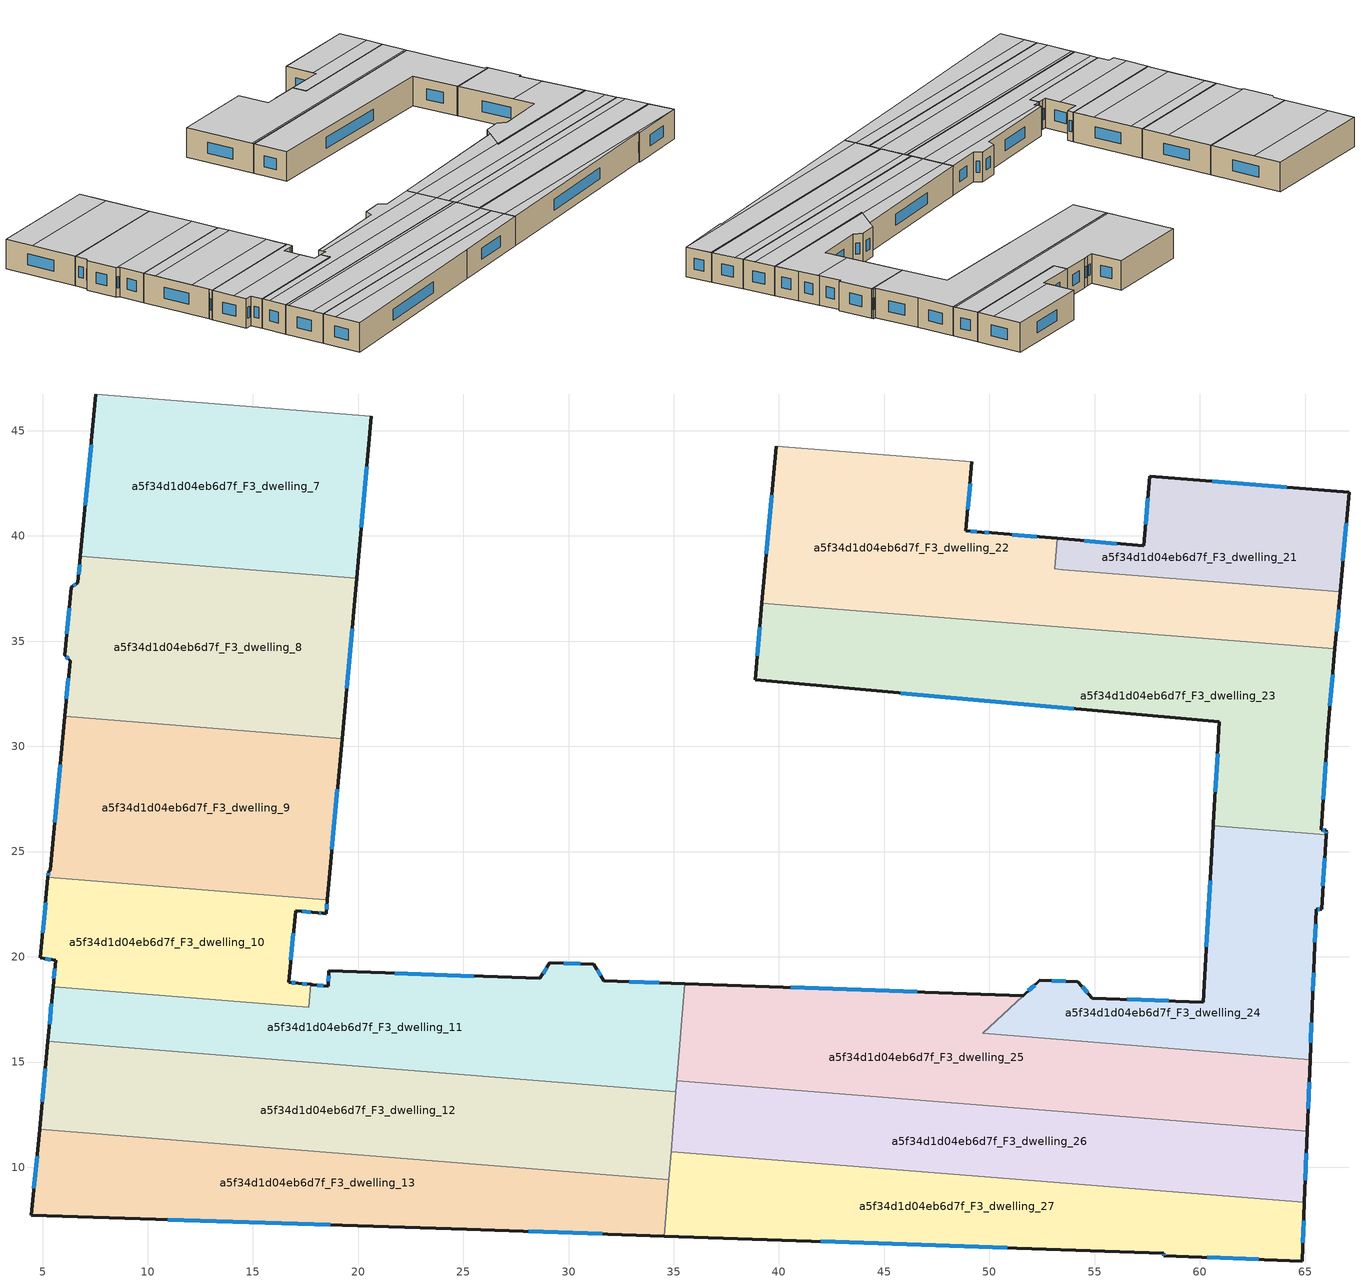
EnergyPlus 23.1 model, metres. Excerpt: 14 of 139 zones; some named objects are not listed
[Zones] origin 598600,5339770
a5f34d1d04eb6d7f_F3_dwelling_10
 floor to a5f34d1d04eb6d7f_F2_dwelling_10 (EU_floor_Construction): 18.43,22.72 18.54,22.71 18.48,22.05 18.37,22.07 18.31,22.07 18.07,22.09 17.03,22.19 16.7,18.78 17.15,18.74 17.75,18.68 17.65,17.61 5.5,18.58 5.62,19.83 4.89,19.95 5.26,23.77 z9
 wall outside (EU_wall_Construction): 5.26,23.77 4.89,19.95 5.62,19.83 5.5,18.58 / 17.75,18.68 17.15,18.74 16.7,18.78 17.03,22.19 18.07,22.09 18.31,22.07 18.37,22.07 18.48,22.05 18.54,22.71 z9:12
 wall to a5f34d1d04eb6d7f_F3_dwelling_11 (EU_wall_Construction): 5.5,18.58 17.65,17.61 17.75,18.68 z9:12
 wall to a5f34d1d04eb6d7f_F3_dwelling_9 (EU_wall_Construction): 18.54,22.71 18.43,22.72 5.26,23.77 z9:12
 window (EU_Window_Construction): 5.12,19.91 5.39,19.87 / 5.14,22.57 5.01,21.15 / 18.5,22.26 18.52,22.5 / 18.14,22.09 18.23,22.08 / 17.35,22.16 17.74,22.12 / 16.8,19.85 16.92,21.12 / 17.01,18.76 16.84,18.77 / 17.56,18.7 17.34,18.72 / 5.58,19.44 5.54,18.97 z9.94:11.06
 ceiling to a5f34d1d04eb6d7f_F4_dwelling_22 (EU_floor_Construction): 17.65,17.61 17.75,18.68 17.33,18.73 16.7,18.78 16.85,20.38 5.02,21.32 4.89,19.95 5.62,19.83 5.5,18.58 z12
 ceiling to a5f34d1d04eb6d7f_F4_dwelling_20 (EU_floor_Construction): 18.48,22.05 18.54,22.71 18.43,22.72 5.26,23.77 5.02,21.32 16.85,20.38 17.03,22.19 18.21,22.08 18.31,22.07 18.37,22.07 z12
a5f34d1d04eb6d7f_F3_dwelling_11
 floor to a5f34d1d04eb6d7f_F2_dwelling_11 (EU_floor_Construction): 35.51,18.73 35.1,13.59 5.26,15.99 5.5,18.58 17.65,17.61 17.75,18.68 17.83,18.68 18.58,18.61 18.6,19.34 28.64,18.97 29.11,19.71 31.21,19.64 31.67,18.86 z9
 wall outside (EU_wall_Construction): 35.51,18.73 31.67,18.86 31.21,19.64 29.11,19.71 28.64,18.97 18.6,19.34 18.58,18.61 17.83,18.68 17.75,18.68 / 5.5,18.58 5.26,15.99 z9:12
 wall to a5f34d1d04eb6d7f_F3_dwelling_12 (EU_wall_Construction): 5.26,15.99 35.1,13.59 z9:12
 wall to a5f34d1d04eb6d7f_F3_dwelling_25 (EU_wall_Construction): 35.14,14.11 35.51,18.73 z9:12
 wall to a5f34d1d04eb6d7f_F3_dwelling_26 (EU_wall_Construction): 35.1,13.6 35.14,14.11 z9:12
 window (EU_Window_Construction): 18.34,18.63 18.06,18.66 / 18.6,19.11 18.59,18.84 / 25.49,19.09 21.75,19.22 / 28.96,19.48 28.79,19.2 / 30.55,19.66 29.76,19.69 / 31.53,19.11 31.35,19.39 / 34.31,18.77 32.88,18.82 / 5.42,17.76 5.33,16.8 z9.94:11.06
 ceiling to a5f34d1d04eb6d7f_F4_dwelling_23 (EU_floor_Construction): 35.1,13.59 35.25,15.41 5.43,17.8 5.26,15.98 z12
 ceiling to a5f34d1d04eb6d7f_F4_dwelling_21 (EU_floor_Construction): 35.42,17.6 35.51,18.73 31.67,18.86 31.21,19.64 29.11,19.71 28.64,18.97 18.6,19.34 18.59,18.95 z12
 ceiling to a5f34d1d04eb6d7f_F4_dwelling_22 (EU_floor_Construction): 35.25,15.41 35.42,17.6 18.59,18.95 18.58,18.61 17.83,18.68 17.75,18.68 17.65,17.61 5.5,18.58 5.43,17.8 z12
a5f34d1d04eb6d7f_F3_dwelling_12
 floor to a5f34d1d04eb6d7f_F2_dwelling_12 (EU_floor_Construction): 35.1,13.59 34.77,9.41 4.86,11.8 5.26,15.99 z9
 wall outside (EU_wall_Construction): 5.26,15.99 4.86,11.8 z9:12
 wall to a5f34d1d04eb6d7f_F3_dwelling_13 (EU_wall_Construction): 4.86,11.8 34.77,9.41 z9:12
 wall to a5f34d1d04eb6d7f_F3_dwelling_26 (EU_wall_Construction): 34.87,10.74 35.1,13.59 z9:12
 wall to a5f34d1d04eb6d7f_F3_dwelling_27 (EU_wall_Construction): 34.77,9.41 34.87,10.74 z9:12
 window (EU_Window_Construction): 5.13,14.67 4.98,13.12 z9.94:11.06
 ceiling to a5f34d1d04eb6d7f_F4_dwelling_24 (EU_floor_Construction): 34.86,10.61 35.07,13.22 5.22,15.61 4.97,13 z12
 ceiling to a5f34d1d04eb6d7f_F4_dwelling_23 (EU_floor_Construction): 35.07,13.22 35.1,13.6 5.26,15.98 5.22,15.61 z12
 ceiling to a5f34d1d04eb6d7f_F4_dwelling_25 (EU_floor_Construction): 34.77,9.41 34.86,10.61 4.97,13 4.86,11.8 z12
a5f34d1d04eb6d7f_F3_dwelling_13
 floor to a5f34d1d04eb6d7f_F2_dwelling_13 (EU_floor_Construction): 34.77,9.41 34.55,6.73 25.16,7.05 4.47,7.71 4.86,11.8 z9
 wall outside (EU_wall_Construction): 4.86,11.8 4.47,7.71 25.16,7.05 34.55,6.73 z9:12
 wall to a5f34d1d04eb6d7f_F3_dwelling_27 (EU_wall_Construction): 34.55,6.73 34.77,9.41 z9:12
 window (EU_Window_Construction): 28.1,6.95 31.61,6.83 / 10.96,7.5 18.67,7.26 / 4.74,10.52 4.59,8.99 z9.94:11.06
 ceiling to a5f34d1d04eb6d7f_F4_dwelling_26 (EU_floor_Construction): 34.55,6.73 34.65,7.99 4.72,10.38 4.47,7.71 25.16,7.05 z12
 ceiling to a5f34d1d04eb6d7f_F4_dwelling_25 (EU_floor_Construction): 34.65,7.99 34.77,9.41 4.86,11.8 4.72,10.38 z12
a5f34d1d04eb6d7f_F3_dwelling_21
 floor to a5f34d1d04eb6d7f_F2_dwelling_21 (EU_floor_Construction): 67.09,42.08 66.67,37.35 53.78,38.38 53.48,38.4 53.46,38.41 53.1,38.43 53.22,39.88 57.34,39.53 57.62,42.84 z9
 wall outside (EU_wall_Construction): 66.67,37.35 67.09,42.08 57.62,42.84 57.34,39.53 53.22,39.88 z9:12
 wall to a5f34d1d04eb6d7f_F3_dwelling_22 (EU_wall_Construction): 53.22,39.88 53.1,38.43 53.46,38.41 53.48,38.4 53.78,38.38 66.67,37.35 z9:12
 window (EU_Window_Construction): 57.53,41.8 57.43,40.57 / 64.12,42.32 60.59,42.6 / 66.8,38.83 66.96,40.6 / 56.05,39.64 54.51,39.77 z9.94:11.06
 ceiling to a5f34d1d04eb6d7f_F4_dwelling_15 (EU_floor_Construction): 66.67,37.35 66.82,39.09 57.37,39.85 57.34,39.53 53.22,39.88 53.1,38.43 53.46,38.41 53.48,38.4 53.78,38.38 z12
 ceiling to a5f34d1d04eb6d7f_F4_dwelling_12 (EU_floor_Construction): 66.82,39.09 67.09,42.08 57.62,42.84 57.37,39.85 z12
a5f34d1d04eb6d7f_F3_dwelling_22
 floor to a5f34d1d04eb6d7f_F2_dwelling_22 (EU_floor_Construction): 66.67,37.35 66.42,34.63 39.19,36.81 39.86,44.26 49.17,43.52 48.89,40.25 49.64,40.19 50.12,40.15 53.22,39.88 53.1,38.43 z9
 wall outside (EU_wall_Construction): 53.22,39.88 50.12,40.15 49.64,40.19 48.89,40.25 49.17,43.52 / 66.42,34.63 66.67,37.35 / 39.86,44.26 39.19,36.81 z9:12
 wall to a5f34d1d04eb6d7f_F3_dwelling_19 (EU_wall_Construction): 49.17,43.52 39.86,44.26 z9:12
 wall to a5f34d1d04eb6d7f_F3_dwelling_23 (EU_wall_Construction): 39.19,36.81 66.42,34.63 z9:12
 window (EU_Window_Construction): 48.97,41.27 49.08,42.49 / 49.4,40.21 49.12,40.23 / 49.97,40.16 49.79,40.17 / 52.25,39.96 51.09,40.06 / 66.5,35.48 66.59,36.49 / 39.65,41.93 39.4,39.14 z9.94:11.06
 ceiling to a5f34d1d04eb6d7f_F4_dwelling_15 (EU_floor_Construction): 66.44,34.86 66.67,37.35 53.1,38.43 53.22,39.88 50.03,40.15 49.64,40.19 48.89,40.25 49.17,43.52 39.86,44.26 39.21,37.04 z12
 ceiling to a5f34d1d04eb6d7f_F4_dwelling_16 (EU_floor_Construction): 66.42,34.63 66.44,34.86 39.21,37.04 39.19,36.81 z12
a5f34d1d04eb6d7f_F3_dwelling_23
 floor to a5f34d1d04eb6d7f_F2_dwelling_23 (EU_floor_Construction): 66.42,34.63 66.07,30.71 65.77,26.03 66.01,26.01 66,25.8 60.64,26.23 60.65,26.33 60.93,31.17 38.86,33.16 39.19,36.81 z9
 wall outside (EU_wall_Construction): 39.19,36.81 38.86,33.16 60.93,31.17 60.65,26.33 60.64,26.23 / 66,25.8 66.01,26.01 65.77,26.03 66.07,30.71 66.42,34.63 z9:12
 wall to a5f34d1d04eb6d7f_F3_dwelling_24 (EU_wall_Construction): 60.64,26.23 66,25.8 z9:12
 window (EU_Window_Construction): 45.78,32.54 54.01,31.79 / 39.09,35.66 38.96,34.3 / 66.18,31.94 66.31,33.4 / 65.87,27.5 65.98,29.24 / 65.94,26.02 65.85,26.02 / 66,25.87 66.01,25.95 / 60.84,29.65 60.74,27.85 z9.94:11.06
 ceiling to a5f34d1d04eb6d7f_F4_dwelling_16 (EU_floor_Construction): 66,25.81 66.01,26.01 65.77,26.03 66.07,30.71 66.42,34.63 39.19,36.81 38.86,33.16 60.93,31.17 60.65,26.33 60.64,26.23 z12
a5f34d1d04eb6d7f_F3_dwelling_24
 floor to a5f34d1d04eb6d7f_F2_dwelling_24 (EU_floor_Construction): 66,25.8 65.79,22.26 65.54,22.26 65.44,19.96 65.34,17.66 65.24,15.11 49.69,16.36 52.39,18.88 54.19,18.82 54.89,18.04 60.17,17.85 60.64,26.23 z9
 wall outside (EU_wall_Construction): 65.24,15.11 65.34,17.66 65.44,19.96 65.54,22.26 65.79,22.26 66,25.8 / 60.64,26.23 60.17,17.85 54.89,18.04 54.19,18.82 52.39,18.88 51.61,18.15 z9:12
 wall to a5f34d1d04eb6d7f_F3_dwelling_25 (EU_wall_Construction): 51.61,18.15 49.69,16.36 65.24,15.11 z9:12
 window (EU_Window_Construction): 65.27,15.91 65.31,16.86 / 53.62,18.83 52.95,18.86 / 54.67,18.28 54.41,18.57 / 58.51,17.91 56.55,17.98 / 60.49,23.6 60.32,20.48 / 65.85,23.37 65.93,24.69 / 65.62,22.26 65.71,22.26 / 65.47,20.68 65.51,21.54 / 65.37,18.38 65.4,19.24 / 52.14,18.65 51.85,18.38 z9.94:11.06
 ceiling to a5f34d1d04eb6d7f_F4_dwelling_21 (EU_floor_Construction): 65.24,15.21 65.34,17.66 65.43,19.8 60.3,20.21 60.17,17.85 54.89,18.04 54.21,18.79 54.19,18.82 52.39,18.88 49.79,16.45 z12
 ceiling to a5f34d1d04eb6d7f_F4_dwelling_16 (EU_floor_Construction): 65.43,19.8 65.54,22.26 65.79,22.26 66,25.81 60.64,26.23 60.3,20.21 z12
 ceiling to a5f34d1d04eb6d7f_F4_dwelling_22 (EU_floor_Construction): 65.24,15.11 65.24,15.21 49.79,16.45 49.69,16.36 z12
a5f34d1d04eb6d7f_F3_dwelling_25
 floor to a5f34d1d04eb6d7f_F2_dwelling_25 (EU_floor_Construction): 65.24,15.11 65.1,11.71 35.14,14.11 35.51,18.73 51.61,18.15 49.69,16.36 z9
 wall outside (EU_wall_Construction): 65.1,11.71 65.24,15.11 / 51.61,18.15 35.51,18.73 z9:12
 wall to a5f34d1d04eb6d7f_F3_dwelling_26 (EU_wall_Construction): 35.14,14.11 65.1,11.71 z9:12
 window (EU_Window_Construction): 65.15,12.78 65.2,14.05 / 46.56,18.33 40.56,18.55 z9.94:11.06
 ceiling to a5f34d1d04eb6d7f_F4_dwelling_22 (EU_floor_Construction): 65.15,13.02 65.24,15.11 49.69,16.36 49.79,16.45 35.42,17.6 35.25,15.41 z12
 ceiling to a5f34d1d04eb6d7f_F4_dwelling_23 (EU_floor_Construction): 65.1,11.71 65.15,13.02 35.25,15.41 35.14,14.11 z12
 ceiling to a5f34d1d04eb6d7f_F4_dwelling_21 (EU_floor_Construction): 51.61,18.15 35.51,18.73 35.42,17.6 49.79,16.45 z12
a5f34d1d04eb6d7f_F3_dwelling_26
 floor to a5f34d1d04eb6d7f_F2_dwelling_26 (EU_floor_Construction): 65.1,11.71 64.97,8.33 34.87,10.74 35.14,14.11 z9
 wall outside (EU_wall_Construction): 64.97,8.33 65.1,11.71 z9:12
 wall to a5f34d1d04eb6d7f_F3_dwelling_27 (EU_wall_Construction): 34.87,10.74 64.97,8.33 z9:12
 window (EU_Window_Construction): 65.01,9.39 65.06,10.65 z9.94:11.06
 ceiling to a5f34d1d04eb6d7f_F4_dwelling_23 (EU_floor_Construction): 65.07,10.82 65.1,11.71 35.14,14.11 35.07,13.22 z12
 ceiling to a5f34d1d04eb6d7f_F4_dwelling_24 (EU_floor_Construction): 64.97,8.33 65.07,10.82 35.07,13.22 34.87,10.74 z12
a5f34d1d04eb6d7f_F3_dwelling_27
 floor to a5f34d1d04eb6d7f_F2_dwelling_27 (EU_floor_Construction): 64.97,8.33 64.86,5.54 58.29,5.79 58.29,5.91 34.55,6.73 34.87,10.74 z9
 wall outside (EU_wall_Construction): 34.55,6.73 58.29,5.91 58.29,5.79 64.86,5.54 64.97,8.33 z9:12
 window (EU_Window_Construction): 41.99,6.47 50.85,6.17 / 64.9,6.42 64.94,7.46 / 60.35,5.71 62.8,5.62 / 58.29,5.87 58.29,5.83 z9.94:11.06
 ceiling to a5f34d1d04eb6d7f_F4_dwelling_25 (EU_floor_Construction): 64.86,5.57 64.97,8.2 34.86,10.61 34.65,7.99 z12
 ceiling to a5f34d1d04eb6d7f_F4_dwelling_26 (EU_floor_Construction): 64.86,5.54 64.86,5.57 34.65,7.99 34.55,6.73 58.29,5.91 58.29,5.79 z12
 ceiling to a5f34d1d04eb6d7f_F4_dwelling_24 (EU_floor_Construction): 64.97,8.2 64.97,8.33 34.87,10.74 34.86,10.61 z12
a5f34d1d04eb6d7f_F3_dwelling_7
 floor to a5f34d1d04eb6d7f_F2_dwelling_7 (EU_floor_Construction): 20.63,45.7 19.93,37.99 6.8,39.04 7.54,46.75 z9
 wall outside (EU_wall_Construction): 7.54,46.75 6.8,39.04 / 19.93,37.99 20.63,45.7 z9:12
 wall to a5f34d1d04eb6d7f_F3_dwelling_8 (EU_wall_Construction): 6.8,39.04 19.93,37.99 z9:12
 wall to a5f34d1d04eb6d7f_F3_dwelling_6 (EU_wall_Construction): 20.63,45.7 7.54,46.75 z9:12
 window (EU_Window_Construction): 7.31,44.33 7.03,41.45 / 20.15,40.4 20.41,43.28 z9.94:11.06
 ceiling to a5f34d1d04eb6d7f_F4_dwelling_14 (EU_floor_Construction): 20.37,42.81 20.63,45.7 7.54,46.75 7.26,43.86 z12
 ceiling to a5f34d1d04eb6d7f_F4_dwelling_17 (EU_floor_Construction): 19.93,37.99 20.37,42.81 7.26,43.86 6.8,39.04 z12
a5f34d1d04eb6d7f_F3_dwelling_8
 floor to a5f34d1d04eb6d7f_F2_dwelling_8 (EU_floor_Construction): 19.93,37.99 19.23,30.37 6.06,31.43 6.31,34.07 6.06,34.34 6.37,37.57 6.68,37.78 6.8,39.04 z9
 wall outside (EU_wall_Construction): 6.8,39.04 6.68,37.78 6.37,37.57 6.06,34.34 6.31,34.07 6.06,31.43 / 19.23,30.37 19.93,37.99 z9:12
 wall to a5f34d1d04eb6d7f_F3_dwelling_9 (EU_wall_Construction): 6.06,31.43 19.23,30.37 z9:12
 window (EU_Window_Construction): 6.58,37.71 6.47,37.63 / 6.76,38.64 6.72,38.17 / 19.45,32.76 19.71,35.6 / 6.23,33.24 6.13,32.26 / 6.14,34.25 6.23,34.15 / 6.27,36.55 6.16,35.35 z9.94:11.06
 ceiling to a5f34d1d04eb6d7f_F4_dwelling_17 (EU_floor_Construction): 19.5,33.25 19.93,37.99 6.8,39.04 6.68,37.78 6.37,37.57 6.06,34.34 6.07,34.33 z12
 ceiling to a5f34d1d04eb6d7f_F4_dwelling_18 (EU_floor_Construction): 19.23,30.37 19.5,33.25 6.07,34.33 6.31,34.07 6.06,31.43 z12
a5f34d1d04eb6d7f_F3_dwelling_9
 floor to a5f34d1d04eb6d7f_F2_dwelling_9 (EU_floor_Construction): 19.23,30.37 18.54,22.71 5.26,23.77 5.29,24.07 5.36,24.1 6.06,31.43 z9
 wall outside (EU_wall_Construction): 18.54,22.71 19.23,30.37 / 6.06,31.43 5.36,24.1 5.29,24.07 5.26,23.77 z9:12
 window (EU_Window_Construction): 18.76,25.11 19.02,27.97 / 5.28,23.98 5.27,23.87 / 5.84,29.13 5.58,26.4 z9.94:11.06
 ceiling to a5f34d1d04eb6d7f_F4_dwelling_18 (EU_floor_Construction): 19.12,29.07 19.23,30.37 6.06,31.43 5.93,30.13 z12
 ceiling to a5f34d1d04eb6d7f_F4_dwelling_19 (EU_floor_Construction): 18.74,24.98 18.99,27.73 19,27.76 19.12,29.07 5.93,30.13 5.81,28.83 5.8,28.79 5.54,26.04 z12
 ceiling to a5f34d1d04eb6d7f_F4_dwelling_20 (EU_floor_Construction): 18.54,22.71 18.67,24.18 18.68,24.33 18.74,24.98 5.54,26.04 5.48,25.39 5.47,25.24 5.36,24.1 5.29,24.07 5.26,23.77 z12
[Building]
EU S2 Campaign: North Axis=0; Terrain=City; Solar Distribution=FullExterior
[Site:Location]
Vienna: Latitude=48; Longitude=16.5; Time Zone=1; Elevation=183
[SizingPeriod:WeatherFileDays]
AnnualSizingPeriod: Begin Month=1; Begin Day of Month=1; End Month=12; End Day of Month=31; Day of Week for Start Day=Monday; Use Weather File Daylight Saving Period=No; Use Weather File Rain and Snow Indicators=No
[MATERIAL]
EU_InternalMass_Material: Roughness=MediumRough; Thickness=0.1; Conductivity=1; Density=1800; Specific Heat=900; Thermal Absorptance=0.9; Solar Absorptance=0.7; Visible Absorptance=0.7
[MATERIAL:NOMASS] Roughness=MediumRough; Thermal Absorptance=0.9; Solar Absorptance=0.7; Visible Absorptance=0.7
Name | Thermal Resistance
EU_wall_NoMass | 0.914258
EU_floor_NoMass | 1.09711
[WINDOWMATERIAL:SIMPLEGLAZINGSYSTEM]
EU_Window_SimpleGlazing: UFactor=2.09642; Solar Heat Gain Coefficient=0.65; Visible Transmittance=0.65
[CONSTRUCTION]
EU_wall_Construction: EU_wall_NoMass
EU_floor_Construction: EU_floor_NoMass
EU_Window_Construction: EU_Window_SimpleGlazing
EU_InternalMass_Construction: EU_InternalMass_Material
[ZONE] Type=1; Multiplier=1; Ceiling Height=autocalculate; Floor Area=autocalculate; Part of Total Floor Area=Yes
Name | Volume
a5f34d1d04eb6d7f_F3_dwelling_10 | 187.094
a5f34d1d04eb6d7f_F3_dwelling_11 | 352.28
a5f34d1d04eb6d7f_F3_dwelling_12 | 377.454
a5f34d1d04eb6d7f_F3_dwelling_13 | 305.629
a5f34d1d04eb6d7f_F3_dwelling_21 | 153.194
a5f34d1d04eb6d7f_F3_dwelling_22 | 376.012
a5f34d1d04eb6d7f_F3_dwelling_23 | 387.563
a5f34d1d04eb6d7f_F3_dwelling_24 | 234.077
a5f34d1d04eb6d7f_F3_dwelling_25 | 377.115
a5f34d1d04eb6d7f_F3_dwelling_26 | 305.604
a5f34d1d04eb6d7f_F3_dwelling_27; a5f34d1d04eb6d7f_F3_dwelling_9 | 305.585
a5f34d1d04eb6d7f_F3_dwelling_7 | 305.573
a5f34d1d04eb6d7f_F3_dwelling_8 | 305.645
[INTERNALMASS] Construction=EU_InternalMass_Construction
Name | Zone or ZoneList | Surface Area
a5f34d1d04eb6d7f_F3_dwelling_7_EU_InternalMass | a5f34d1d04eb6d7f_F3_dwelling_7 | 101.858
a5f34d1d04eb6d7f_F3_dwelling_8_EU_InternalMass | a5f34d1d04eb6d7f_F3_dwelling_8 | 101.881
a5f34d1d04eb6d7f_F3_dwelling_9_EU_InternalMass | a5f34d1d04eb6d7f_F3_dwelling_9 | 101.861
a5f34d1d04eb6d7f_F3_dwelling_10_EU_InternalMass | a5f34d1d04eb6d7f_F3_dwelling_10 | 62.3702
a5f34d1d04eb6d7f_F3_dwelling_11_EU_InternalMass | a5f34d1d04eb6d7f_F3_dwelling_11 | 117.426
a5f34d1d04eb6d7f_F3_dwelling_12_EU_InternalMass | a5f34d1d04eb6d7f_F3_dwelling_12 | 125.816
a5f34d1d04eb6d7f_F3_dwelling_13_EU_InternalMass | a5f34d1d04eb6d7f_F3_dwelling_13 | 101.877
a5f34d1d04eb6d7f_F3_dwelling_21_EU_InternalMass | a5f34d1d04eb6d7f_F3_dwelling_21 | 51.0685
a5f34d1d04eb6d7f_F3_dwelling_22_EU_InternalMass | a5f34d1d04eb6d7f_F3_dwelling_22 | 125.337
a5f34d1d04eb6d7f_F3_dwelling_23_EU_InternalMass | a5f34d1d04eb6d7f_F3_dwelling_23 | 129.194
a5f34d1d04eb6d7f_F3_dwelling_24_EU_InternalMass | a5f34d1d04eb6d7f_F3_dwelling_24 | 78.0296
a5f34d1d04eb6d7f_F3_dwelling_25_EU_InternalMass | a5f34d1d04eb6d7f_F3_dwelling_25 | 125.713
a5f34d1d04eb6d7f_F3_dwelling_26_EU_InternalMass | a5f34d1d04eb6d7f_F3_dwelling_26 | 101.868
a5f34d1d04eb6d7f_F3_dwelling_27_EU_InternalMass | a5f34d1d04eb6d7f_F3_dwelling_27 | 101.862
[OTHEREQUIPMENT] Fuel Type=Electricity; Design Level Calculation Method=Watts/Area; Power per Zone Floor Area=1; Fraction Latent=0; Fraction Radiant=0; Fraction Lost=0; Carbon Dioxide Generation Rate=0; EndUse Subcategory=EU_Step8_InternalGains
Name | Zone or ZoneList or Space or SpaceList | Schedule
EU_Step8_InternalGain_a5f34d1d04eb6d7f_F3_dwelling_7_f000 | a5f34d1d04eb6d7f_F3_dwelling_7 | EU_Step8_GainSchedule_a5f34d1d04eb6d7f_F3_dwelling_7_f000
EU_Step8_InternalGain_a5f34d1d04eb6d7f_F3_dwelling_8_f000 | a5f34d1d04eb6d7f_F3_dwelling_8 | EU_Step8_GainSchedule_a5f34d1d04eb6d7f_F3_dwelling_8_f000
EU_Step8_InternalGain_a5f34d1d04eb6d7f_F3_dwelling_9_f000 | a5f34d1d04eb6d7f_F3_dwelling_9 | EU_Step8_GainSchedule_a5f34d1d04eb6d7f_F3_dwelling_9_f000
EU_Step8_InternalGain_a5f34d1d04eb6d7f_F3_dwelling_10_f000 | a5f34d1d04eb6d7f_F3_dwelling_10 | EU_Step8_GainSchedule_a5f34d1d04eb6d7f_F3_dwelling_10_f000
EU_Step8_InternalGain_a5f34d1d04eb6d7f_F3_dwelling_11_f000 | a5f34d1d04eb6d7f_F3_dwelling_11 | EU_Step8_GainSchedule_a5f34d1d04eb6d7f_F3_dwelling_11_f000
EU_Step8_InternalGain_a5f34d1d04eb6d7f_F3_dwelling_12_f000 | a5f34d1d04eb6d7f_F3_dwelling_12 | EU_Step8_GainSchedule_a5f34d1d04eb6d7f_F3_dwelling_12_f000
EU_Step8_InternalGain_a5f34d1d04eb6d7f_F3_dwelling_13_f000 | a5f34d1d04eb6d7f_F3_dwelling_13 | EU_Step8_GainSchedule_a5f34d1d04eb6d7f_F3_dwelling_13_f000
EU_Step8_InternalGain_a5f34d1d04eb6d7f_F3_dwelling_21_f000 | a5f34d1d04eb6d7f_F3_dwelling_21 | EU_Step8_GainSchedule_a5f34d1d04eb6d7f_F3_dwelling_21_f000
EU_Step8_InternalGain_a5f34d1d04eb6d7f_F3_dwelling_22_f000 | a5f34d1d04eb6d7f_F3_dwelling_22 | EU_Step8_GainSchedule_a5f34d1d04eb6d7f_F3_dwelling_22_f000
EU_Step8_InternalGain_a5f34d1d04eb6d7f_F3_dwelling_23_f000 | a5f34d1d04eb6d7f_F3_dwelling_23 | EU_Step8_GainSchedule_a5f34d1d04eb6d7f_F3_dwelling_23_f000
EU_Step8_InternalGain_a5f34d1d04eb6d7f_F3_dwelling_24_f000 | a5f34d1d04eb6d7f_F3_dwelling_24 | EU_Step8_GainSchedule_a5f34d1d04eb6d7f_F3_dwelling_24_f000
EU_Step8_InternalGain_a5f34d1d04eb6d7f_F3_dwelling_25_f000 | a5f34d1d04eb6d7f_F3_dwelling_25 | EU_Step8_GainSchedule_a5f34d1d04eb6d7f_F3_dwelling_25_f000
EU_Step8_InternalGain_a5f34d1d04eb6d7f_F3_dwelling_26_f000 | a5f34d1d04eb6d7f_F3_dwelling_26 | EU_Step8_GainSchedule_a5f34d1d04eb6d7f_F3_dwelling_26_f000
EU_Step8_InternalGain_a5f34d1d04eb6d7f_F3_dwelling_27_f000 | a5f34d1d04eb6d7f_F3_dwelling_27 | EU_Step8_GainSchedule_a5f34d1d04eb6d7f_F3_dwelling_27_f000
[ZONEVENTILATION:DESIGNFLOWRATE] Schedule=EU_AlwaysOn; Design Flow Rate Calculation Method=AirChanges/Hour; Air Changes per Hour=0.546891; Ventilation Type=Natural; Fan Pressure Rise=0; Fan Total Efficiency=1; Constant Term Coefficient=1; Temperature Term Coefficient=0; Velocity Term Coefficient=0; Velocity Squared Term Coefficient=0; Minimum Indoor Temperature=-100; Maximum Indoor Temperature=100; Delta Temperature=-100; Minimum Outdoor Temperature=-100; Maximum Outdoor Temperature=100; Maximum Wind Speed=40
Name | Zone or ZoneList or Space or SpaceList
EU_ConstantAir_a5f34d1d04eb6d7f_F3_dwelling_7 | a5f34d1d04eb6d7f_F3_dwelling_7
EU_ConstantAir_a5f34d1d04eb6d7f_F3_dwelling_8 | a5f34d1d04eb6d7f_F3_dwelling_8
EU_ConstantAir_a5f34d1d04eb6d7f_F3_dwelling_9 | a5f34d1d04eb6d7f_F3_dwelling_9
EU_ConstantAir_a5f34d1d04eb6d7f_F3_dwelling_10 | a5f34d1d04eb6d7f_F3_dwelling_10
EU_ConstantAir_a5f34d1d04eb6d7f_F3_dwelling_11 | a5f34d1d04eb6d7f_F3_dwelling_11
EU_ConstantAir_a5f34d1d04eb6d7f_F3_dwelling_12 | a5f34d1d04eb6d7f_F3_dwelling_12
EU_ConstantAir_a5f34d1d04eb6d7f_F3_dwelling_13 | a5f34d1d04eb6d7f_F3_dwelling_13
EU_ConstantAir_a5f34d1d04eb6d7f_F3_dwelling_21 | a5f34d1d04eb6d7f_F3_dwelling_21
EU_ConstantAir_a5f34d1d04eb6d7f_F3_dwelling_22 | a5f34d1d04eb6d7f_F3_dwelling_22
EU_ConstantAir_a5f34d1d04eb6d7f_F3_dwelling_23 | a5f34d1d04eb6d7f_F3_dwelling_23
EU_ConstantAir_a5f34d1d04eb6d7f_F3_dwelling_24 | a5f34d1d04eb6d7f_F3_dwelling_24
EU_ConstantAir_a5f34d1d04eb6d7f_F3_dwelling_25 | a5f34d1d04eb6d7f_F3_dwelling_25
EU_ConstantAir_a5f34d1d04eb6d7f_F3_dwelling_26 | a5f34d1d04eb6d7f_F3_dwelling_26
EU_ConstantAir_a5f34d1d04eb6d7f_F3_dwelling_27 | a5f34d1d04eb6d7f_F3_dwelling_27
[HVACTEMPLATE:ZONE:IDEALLOADSAIRSYSTEM] System Availability Schedule=EU_AlwaysOn; Maximum Heating Supply Air Temperature=50; Minimum Cooling Supply Air Temperature=13; Maximum Heating Supply Air Humidity Ratio=0.0156; Minimum Cooling Supply Air Humidity Ratio=0.0077; Heating Limit=NoLimit; Cooling Limit=NoLimit; Heating Availability Schedule=EU_AlwaysOn; Cooling Availability Schedule=EU_CoolingOff; Dehumidification Control Type=ConstantSensibleHeatRatio; Cooling Sensible Heat Ratio=0.7; Dehumidification Setpoint=60; Humidification Control Type=None; Humidification Setpoint=30; Outdoor Air Method=None; Outdoor Air Flow Rate per Person=0.00944; Outdoor Air Flow Rate per Zone Floor Area=0; Outdoor Air Flow Rate per Zone=0; Demand Controlled Ventilation Type=None; Outdoor Air Economizer Type=NoEconomizer; Heat Recovery Type=None; Sensible Heat Recovery Effectiveness=0.7; Latent Heat Recovery Effectiveness=0.65
Name | Template Thermostat
a5f34d1d04eb6d7f_F3_dwelling_7 | EU_HeatOnly_a5f34d1d04eb6d7f_F3_dwelling_7
a5f34d1d04eb6d7f_F3_dwelling_8 | EU_HeatOnly_a5f34d1d04eb6d7f_F3_dwelling_8
a5f34d1d04eb6d7f_F3_dwelling_9 | EU_HeatOnly_a5f34d1d04eb6d7f_F3_dwelling_9
a5f34d1d04eb6d7f_F3_dwelling_10 | EU_HeatOnly_a5f34d1d04eb6d7f_F3_dwelling_10
a5f34d1d04eb6d7f_F3_dwelling_11 | EU_HeatOnly_a5f34d1d04eb6d7f_F3_dwelling_11
a5f34d1d04eb6d7f_F3_dwelling_12 | EU_HeatOnly_a5f34d1d04eb6d7f_F3_dwelling_12
a5f34d1d04eb6d7f_F3_dwelling_13 | EU_HeatOnly_a5f34d1d04eb6d7f_F3_dwelling_13
a5f34d1d04eb6d7f_F3_dwelling_21 | EU_HeatOnly_a5f34d1d04eb6d7f_F3_dwelling_21
a5f34d1d04eb6d7f_F3_dwelling_22 | EU_HeatOnly_a5f34d1d04eb6d7f_F3_dwelling_22
a5f34d1d04eb6d7f_F3_dwelling_23 | EU_HeatOnly_a5f34d1d04eb6d7f_F3_dwelling_23
a5f34d1d04eb6d7f_F3_dwelling_24 | EU_HeatOnly_a5f34d1d04eb6d7f_F3_dwelling_24
a5f34d1d04eb6d7f_F3_dwelling_25 | EU_HeatOnly_a5f34d1d04eb6d7f_F3_dwelling_25
a5f34d1d04eb6d7f_F3_dwelling_26 | EU_HeatOnly_a5f34d1d04eb6d7f_F3_dwelling_26
a5f34d1d04eb6d7f_F3_dwelling_27 | EU_HeatOnly_a5f34d1d04eb6d7f_F3_dwelling_27
[SIZING:ZONE] Zone Cooling Design Supply Air Temperature Input Method=SupplyAirTemperature; Zone Cooling Design Supply Air Temperature=13; Zone Heating Design Supply Air Temperature Input Method=SupplyAirTemperature; Zone Heating Design Supply Air Temperature=50; Zone Cooling Design Supply Air Humidity Ratio=0.008; Zone Heating Design Supply Air Humidity Ratio=0.008; Cooling Design Air Flow Method=DesignDay; Cooling Design Air Flow Rate=0; Cooling Minimum Air Flow per Zone Floor Area=0.000762; Cooling Minimum Air Flow=0; Cooling Minimum Air Flow Fraction=0.2; Heating Design Air Flow Method=DesignDay; Heating Design Air Flow Rate=0; Heating Maximum Air Flow per Zone Floor Area=0.002032; Heating Maximum Air Flow=0.141576; Heating Maximum Air Flow Fraction=0.3; Account for Dedicated Outdoor Air System=No; Dedicated Outdoor Air System Control Strategy=NeutralSupplyAir; Dedicated Outdoor Air Low Setpoint Temperature for Design=autosize; Dedicated Outdoor Air High Setpoint Temperature for Design=autosize; Zone Load Sizing Method=Sensible Load Only No Latent Load; Zone Latent Cooling Design Supply Air Humidity Ratio Input Method=HumidityRatioDifference; Zone Cooling Design Supply Air Humidity Ratio Difference=0.005; Zone Latent Heating Design Supply Air Humidity Ratio Input Method=HumidityRatioDifference; Zone Humidification Design Supply Air Humidity Ratio Difference=0.005
a5f34d1d04eb6d7f_F3_dwelling_7; a5f34d1d04eb6d7f_F3_dwelling_8; a5f34d1d04eb6d7f_F3_dwelling_9; a5f34d1d04eb6d7f_F3_dwelling_10; a5f34d1d04eb6d7f_F3_dwelling_11; a5f34d1d04eb6d7f_F3_dwelling_12; a5f34d1d04eb6d7f_F3_dwelling_13; a5f34d1d04eb6d7f_F3_dwelling_21; a5f34d1d04eb6d7f_F3_dwelling_22; a5f34d1d04eb6d7f_F3_dwelling_23; a5f34d1d04eb6d7f_F3_dwelling_24; a5f34d1d04eb6d7f_F3_dwelling_25; a5f34d1d04eb6d7f_F3_dwelling_26; a5f34d1d04eb6d7f_F3_dwelling_27
[SCHEDULE:CONSTANT]
Name | Hourly Value
EU_AlwaysOn | 1
EU_CoolingOff | 0
[SCHEDULE:FILE] Column Number=1; Rows to Skip at Top=0; Number of Hours of Data=8760; Column Separator=Comma; Interpolate to Timestep=No; Minutes per Item=60; Adjust Schedule for Daylight Savings=Yes
Name | File
EU_Step8_GainSchedule_a5f34d1d04eb6d7f_F3_dwelling_7_f000 | ../../schedules/a5f34d1d04eb6d7f/a5f34d1d04eb6d7f_F3_dwelling_7_f000_gain.csv
EU_Step8_GainSchedule_a5f34d1d04eb6d7f_F3_dwelling_8_f000 | ../../schedules/a5f34d1d04eb6d7f/a5f34d1d04eb6d7f_F3_dwelling_8_f000_gain.csv
EU_Step8_GainSchedule_a5f34d1d04eb6d7f_F3_dwelling_9_f000 | ../../schedules/a5f34d1d04eb6d7f/a5f34d1d04eb6d7f_F3_dwelling_9_f000_gain.csv
EU_Step8_GainSchedule_a5f34d1d04eb6d7f_F3_dwelling_10_f000 | ../../schedules/a5f34d1d04eb6d7f/a5f34d1d04eb6d7f_F3_dwelling_10_f000_gain.csv
EU_Step8_GainSchedule_a5f34d1d04eb6d7f_F3_dwelling_11_f000 | ../../schedules/a5f34d1d04eb6d7f/a5f34d1d04eb6d7f_F3_dwelling_11_f000_gain.csv
EU_Step8_GainSchedule_a5f34d1d04eb6d7f_F3_dwelling_12_f000 | ../../schedules/a5f34d1d04eb6d7f/a5f34d1d04eb6d7f_F3_dwelling_12_f000_gain.csv
EU_Step8_GainSchedule_a5f34d1d04eb6d7f_F3_dwelling_13_f000 | ../../schedules/a5f34d1d04eb6d7f/a5f34d1d04eb6d7f_F3_dwelling_13_f000_gain.csv
EU_Step8_GainSchedule_a5f34d1d04eb6d7f_F3_dwelling_21_f000 | ../../schedules/a5f34d1d04eb6d7f/a5f34d1d04eb6d7f_F3_dwelling_21_f000_gain.csv
EU_Step8_GainSchedule_a5f34d1d04eb6d7f_F3_dwelling_22_f000 | ../../schedules/a5f34d1d04eb6d7f/a5f34d1d04eb6d7f_F3_dwelling_22_f000_gain.csv
EU_Step8_GainSchedule_a5f34d1d04eb6d7f_F3_dwelling_23_f000 | ../../schedules/a5f34d1d04eb6d7f/a5f34d1d04eb6d7f_F3_dwelling_23_f000_gain.csv
EU_Step8_GainSchedule_a5f34d1d04eb6d7f_F3_dwelling_24_f000 | ../../schedules/a5f34d1d04eb6d7f/a5f34d1d04eb6d7f_F3_dwelling_24_f000_gain.csv
EU_Step8_GainSchedule_a5f34d1d04eb6d7f_F3_dwelling_25_f000 | ../../schedules/a5f34d1d04eb6d7f/a5f34d1d04eb6d7f_F3_dwelling_25_f000_gain.csv
EU_Step8_GainSchedule_a5f34d1d04eb6d7f_F3_dwelling_26_f000 | ../../schedules/a5f34d1d04eb6d7f/a5f34d1d04eb6d7f_F3_dwelling_26_f000_gain.csv
EU_Step8_GainSchedule_a5f34d1d04eb6d7f_F3_dwelling_27_f000 | ../../schedules/a5f34d1d04eb6d7f/a5f34d1d04eb6d7f_F3_dwelling_27_f000_gain.csv
